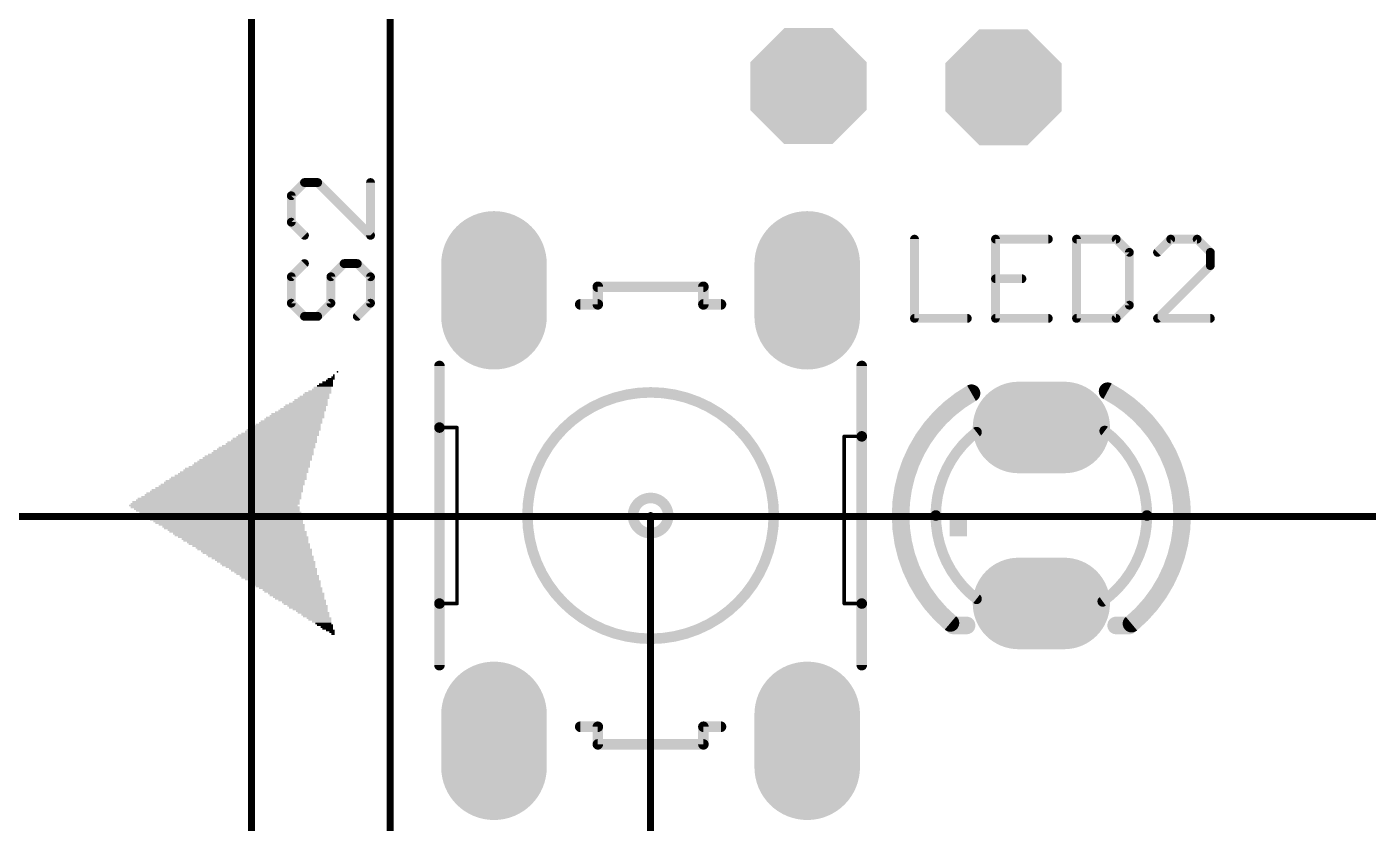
# Model space of a CAD drawing. Extents: x -10 to 70, y -21 to 116.
# Drawn here: x 0.96 to 20.32, y 20.26 to 31.75 of the extents above; entities that cross this region are included whole.
import ezdxf

# ---------------------------------------------------------------- set-up
doc = ezdxf.new("R2010")
doc.units = 0
for name, color, linetype in [('17', 82, 'CONTINUOUS'), ('21', 253, 'CONTINUOUS'), ('23', 7, 'CONTINUOUS'), ('25', 253, 'CONTINUOUS'), ('47', 253, 'CONTINUOUS')]:
    doc.layers.add(name, color=color, linetype=linetype)

# ---------------------------------------------------------------- blocks, each defined once
blk = doc.blocks.new('LONGP50')
at = {"const_width": 1}
blk.add_lwpolyline([(-0.25, 0), (0.25, 0)], dxfattribs=at)
at = {"const_width": 0.5}
for points in [[(-0.25, 0.25, 1), (-0.25, -0.25)], [(0.25, -0.25, 1), (0.25, 0.25)]]:
    blk.add_lwpolyline(points, format="xyb", dxfattribs=at)
blk = doc.blocks.new('RECT')
blk.add_solid([(-0.5, -0.5), (0.5, -0.5), (-0.5, 0.5), (0.5, 0.5)])
blk = doc.blocks.new('OCTAGONP')
at = {"const_width": 0.5}
blk.add_lwpolyline([(-0.25, -0.1036), (-0.25, 0.1036), (-0.1036, 0.25), (0.1036, 0.25), (0.25, 0.1036), (0.25, -0.1036), (0.1036, -0.25), (-0.1036, -0.25), (-0.25, -0.1036), (-0.25, 0.1036)], dxfattribs=at)

msp = doc.modelspace()

# ---------------------------------------------------------------- linework, layer by layer
at = {"layer": '21'}
for points, const_width in [([(10.7215, 28.0005), (9.1975, 28.0005)], 0.1524), ([(9.1975, 27.7465), (9.1975, 28.0005)], 0.1524), ([(10.7215, 28.0005), (10.7215, 27.7465)], 0.1524), ([(9.1975, 27.7465), (8.9435, 27.7465)], 0.1524), ([(10.7215, 27.7465), (10.9755, 27.7465)], 0.1524), ([(6.9115, 26.8575), (6.9115, 25.9685)], 0.1524), ([(13.0075, 25.8415), (13.0075, 26.8575)], 0.1524), ([(6.9115, 25.9685), (6.9115, 23.4285)], 0.1524), ([(7.1655, 25.9685), (6.9115, 25.9685)], 0.0508), ([(7.1655, 25.9685), (7.1655, 23.4285)], 0.0508), ([(12.7535, 25.8415), (12.7535, 23.4285)], 0.0508), ([(12.7535, 25.8415), (13.0075, 25.8415)], 0.0508), ([(13.0075, 23.4285), (13.0075, 25.8415)], 0.1524), ([(6.9115, 23.4285), (6.9115, 22.5395)], 0.1524), ([(6.9115, 23.4285), (7.1655, 23.4285)], 0.0508), ([(12.7535, 23.4285), (13.0075, 23.4285)], 0.0508), ([(13.0075, 22.5395), (13.0075, 23.4285)], 0.1524), ([(14.33, 23.1125), (14.5205, 23.1125)], 0.254), ([(16.6795, 23.1125), (16.87, 23.1125)], 0.254), ([(9.1975, 21.6505), (8.9435, 21.6505)], 0.1524), ([(9.1975, 21.3965), (9.1975, 21.6505)], 0.1524), ([(10.7215, 21.6505), (10.7215, 21.3965)], 0.1524), ([(10.7215, 21.6505), (10.9755, 21.6505)], 0.1524), ([(9.1975, 21.3965), (10.7215, 21.3965)], 0.1524)]:
    msp.add_lwpolyline(points, dxfattribs=dict(at, const_width=const_width))
for points, const_width in [([(9.1975, 28.0386, 1), (9.1975, 27.9624)], 0.0762), ([(9.2356, 28.0005, 1), (9.1594, 28.0005)], 0.0762), ([(10.7596, 28.0005, 1), (10.6834, 28.0005)], 0.0762), ([(10.7215, 27.9624, 1), (10.7215, 28.0386)], 0.0762), ([(8.9435, 27.7846, 1), (8.9435, 27.7084)], 0.0762), ([(9.1594, 27.7465, 1), (9.2356, 27.7465)], 0.0762), ([(9.1975, 27.7084, 1), (9.1975, 27.7846)], 0.0762), ([(10.7215, 27.7846, 1), (10.7215, 27.7084)], 0.0762), ([(10.6834, 27.7465, 1), (10.7596, 27.7465)], 0.0762), ([(10.9755, 27.7084, 1), (10.9755, 27.7846)], 0.0762), ([(6.9496, 26.8575, 1), (6.8734, 26.8575)], 0.0762), ([(13.0456, 26.8575, 1), (12.9694, 26.8575)], 0.0762), ([(9.9595, 22.9205, 1), (9.9595, 26.4765, 1), (9.9595, 22.9205)], 0.1524), ([(14.5918, 26.4643, 0.2691), (13.568, 24.7)], 0.254), ([(14.6233, 26.4092, 1), (14.5603, 26.5194)], 0.127), ([(17.632, 24.7, 0.277), (16.5562, 26.4929)], 0.254), ([(16.5861, 26.5489, 1), (16.5263, 26.4369)], 0.127), ([(6.9496, 25.9685, 1), (6.8734, 25.9685)], 0.0762), ([(6.8734, 25.9685, 1), (6.9496, 25.9685)], 0.0762), ([(6.9115, 25.9812, 1), (6.9115, 25.9558)], 0.0254), ([(7.1782, 25.9685, 1), (7.1528, 25.9685)], 0.0254), ([(7.1655, 25.9558, 1), (7.1655, 25.9812)], 0.0254), ([(14.6644, 25.903, 0.2315), (14.076, 24.7)], 0.1524), ([(14.6878, 25.8729, 1), (14.641, 25.9331)], 0.0762), ([(17.124, 24.7, 0.2361), (16.5144, 25.9192)], 0.1524), ([(16.5373, 25.9497, 1), (16.4915, 25.8887)], 0.0762), ([(12.7662, 25.8415, 1), (12.7408, 25.8415)], 0.0254), ([(12.7535, 25.8542, 1), (12.7535, 25.8288)], 0.0254), ([(13.0456, 25.8415, 1), (12.9694, 25.8415)], 0.0762), ([(12.9694, 25.8415, 1), (13.0456, 25.8415)], 0.0762), ([(13.0075, 25.8288, 1), (13.0075, 25.8542)], 0.0254), ([(9.9595, 24.4445, 1), (9.9595, 24.9525, 1), (9.9595, 24.4445)], 0.1524), ([(13.568, 24.7, 0.2206), (14.2874, 23.1488)], 0.254), ([(13.6315, 24.7, 1), (13.5045, 24.7)], 0.127), ([(16.9009, 23.139, 0.2226), (17.632, 24.7)], 0.254), ([(17.6955, 24.7, 1), (17.5685, 24.7)], 0.127), ([(13.5045, 24.7, 1), (13.6315, 24.7)], 0.127), ([(14.076, 24.7, 0.2315), (14.6644, 23.497)], 0.1524), ([(14.1141, 24.7, 1), (14.0379, 24.7)], 0.0762), ([(14.0379, 24.7, 1), (14.1141, 24.7)], 0.0762), ([(16.4858, 23.4599, 0.2422), (17.124, 24.7)], 0.1524), ([(17.1621, 24.7, 1), (17.0859, 24.7)], 0.0762), ([(17.0859, 24.7, 1), (17.1621, 24.7)], 0.0762), ([(17.5685, 24.7, 1), (17.6955, 24.7)], 0.127), ([(6.9496, 23.4285, 1), (6.8734, 23.4285)], 0.0762), ([(6.8734, 23.4285, 1), (6.9496, 23.4285)], 0.0762), ([(6.9115, 23.4412, 1), (6.9115, 23.4158)], 0.0254), ([(7.1528, 23.4285, 1), (7.1782, 23.4285)], 0.0254), ([(7.1655, 23.4158, 1), (7.1655, 23.4412)], 0.0254), ([(12.7535, 23.4412, 1), (12.7535, 23.4158)], 0.0254), ([(12.7408, 23.4285, 1), (12.7662, 23.4285)], 0.0254), ([(13.0456, 23.4285, 1), (12.9694, 23.4285)], 0.0762), ([(12.9694, 23.4285, 1), (13.0456, 23.4285)], 0.0762), ([(13.0075, 23.4158, 1), (13.0075, 23.4412)], 0.0254), ([(14.641, 23.4669, 1), (14.6878, 23.5271)], 0.0762), ([(16.4637, 23.4909, 1), (16.5079, 23.4289)], 0.0762), ([(14.2464, 23.1003, 1), (14.3284, 23.1973)], 0.127), ([(14.33, 23.176, 1), (14.33, 23.049)], 0.127), ([(14.5205, 23.049, 1), (14.5205, 23.176)], 0.127), ([(16.6795, 23.176, 1), (16.6795, 23.049)], 0.127), ([(16.8602, 23.1878, 1), (16.9416, 23.0902)], 0.127), ([(16.87, 23.049, 1), (16.87, 23.176)], 0.127), ([(6.8734, 22.5395, 1), (6.9496, 22.5395)], 0.0762), ([(12.9694, 22.5395, 1), (13.0456, 22.5395)], 0.0762), ([(8.9435, 21.6886, 1), (8.9435, 21.6124)], 0.0762), ([(9.2356, 21.6505, 1), (9.1594, 21.6505)], 0.0762), ([(9.1975, 21.6124, 1), (9.1975, 21.6886)], 0.0762), ([(10.7596, 21.6505, 1), (10.6834, 21.6505)], 0.0762), ([(10.7215, 21.6886, 1), (10.7215, 21.6124)], 0.0762), ([(10.9755, 21.6124, 1), (10.9755, 21.6886)], 0.0762), ([(9.1975, 21.4346, 1), (9.1975, 21.3584)], 0.0762), ([(9.1594, 21.3965, 1), (9.2356, 21.3965)], 0.0762), ([(10.6834, 21.3965, 1), (10.7596, 21.3965)], 0.0762), ([(10.7215, 21.3584, 1), (10.7215, 21.4346)], 0.0762)]:
    msp.add_lwpolyline(points, format="xyb", dxfattribs=dict(at, const_width=const_width))
at = {"layer": '23'}
for p in [(5.438, 26.7735), (9.9595, 24.6985), (14.4, 24.65), (15.6, 24.7)]:
    msp.add_point(p, dxfattribs=at)
at = {"layer": '25', "const_width": 0.127}
for points in [[(4.9632, 29.5053), (4.7725, 29.3146)], [(5.1539, 29.5053), (4.9632, 29.5053)], [(5.9165, 28.7426), (5.1539, 29.5053)], [(5.9165, 29.5053), (5.9165, 28.7426)], [(4.7725, 29.3146), (4.7725, 28.9333)], [(4.7725, 28.9333), (4.9632, 28.7426)], [(13.7685, 28.6885), (13.7685, 27.5445)], [(15.7005, 28.6885), (14.9379, 28.6885)], [(14.9379, 28.6885), (14.9379, 27.5445)], [(16.1073, 28.6885), (16.1073, 27.5445)], [(16.6793, 28.6885), (16.1073, 28.6885)], [(16.8699, 28.4978), (16.6793, 28.6885)], [(17.4674, 28.6885), (17.2767, 28.4978)], [(17.8487, 28.6885), (17.4674, 28.6885)], [(18.0393, 28.4978), (17.8487, 28.6885)], [(16.8699, 27.7352), (16.8699, 28.4978)], [(18.0393, 28.3072), (18.0393, 28.4978)], [(4.9632, 28.3359), (4.7725, 28.1452)], [(5.3445, 28.1452), (5.5352, 28.3359)], [(5.5352, 28.3359), (5.7258, 28.3359)], [(5.7258, 28.3359), (5.9165, 28.1452)], [(17.2767, 27.5445), (18.0393, 28.3072)], [(4.7725, 28.1452), (4.7725, 27.7639)], [(5.3445, 27.7639), (5.3445, 28.1452)], [(5.9165, 28.1452), (5.9165, 27.7639)], [(14.9379, 28.1165), (15.3192, 28.1165)], [(4.7725, 27.7639), (4.9632, 27.5732)], [(5.1539, 27.5732), (5.3445, 27.7639)], [(5.9165, 27.7639), (5.7258, 27.5732)], [(16.6793, 27.5445), (16.8699, 27.7352)], [(4.9632, 27.5732), (5.1539, 27.5732)], [(13.7685, 27.5445), (14.5312, 27.5445)], [(14.9379, 27.5445), (15.7005, 27.5445)], [(16.1073, 27.5445), (16.6793, 27.5445)], [(18.0393, 27.5445), (17.2767, 27.5445)]]:
    msp.add_lwpolyline(points, dxfattribs=at)
at = {"layer": '25', "const_width": 0.0635}
for points in [[(4.9632, 29.537, 1), (4.9632, 29.4735)], [(4.9856, 29.4828, 1), (4.9407, 29.5277)], [(5.1763, 29.5277, 1), (5.1314, 29.4828)], [(5.1539, 29.4735, 1), (5.1539, 29.537)], [(5.9482, 29.5053, 1), (5.8848, 29.5053)], [(4.8043, 29.3146, 1), (4.7408, 29.3146)], [(4.7501, 29.337, 1), (4.795, 29.2921)], [(4.795, 28.9557, 1), (4.7501, 28.9108)], [(4.7408, 28.9333, 1), (4.8043, 28.9333)], [(4.9407, 28.7201, 1), (4.9856, 28.7651)], [(5.8848, 28.7426, 1), (5.9482, 28.7426)], [(5.894, 28.7201, 1), (5.939, 28.7651)], [(13.8003, 28.6885, 1), (13.7368, 28.6885)], [(14.9696, 28.6885, 1), (14.9061, 28.6885)], [(14.9379, 28.7202, 1), (14.9379, 28.6567)], [(15.7005, 28.6567, 1), (15.7005, 28.7202)], [(16.139, 28.6885, 1), (16.0755, 28.6885)], [(16.1073, 28.7202, 1), (16.1073, 28.6567)], [(16.7017, 28.7109, 1), (16.6568, 28.666)], [(16.6793, 28.6567, 1), (16.6793, 28.7202)], [(17.4674, 28.7202, 1), (17.4674, 28.6567)], [(17.4898, 28.666, 1), (17.4449, 28.7109)], [(17.8711, 28.7109, 1), (17.8262, 28.666)], [(17.8487, 28.6567, 1), (17.8487, 28.7202)], [(16.9017, 28.4978, 1), (16.8382, 28.4978)], [(16.8475, 28.4754, 1), (16.8924, 28.5203)], [(17.2542, 28.5203, 1), (17.2991, 28.4754)], [(18.0711, 28.4978, 1), (18.0076, 28.4978)], [(18.0169, 28.4754, 1), (18.0618, 28.5203)], [(4.9856, 28.3134, 1), (4.9407, 28.3583)], [(5.5352, 28.3676, 1), (5.5352, 28.3041)], [(5.5576, 28.3134, 1), (5.5127, 28.3583)], [(5.7483, 28.3583, 1), (5.7034, 28.3134)], [(5.7258, 28.3041, 1), (5.7258, 28.3676)], [(18.0076, 28.3072, 1), (18.0711, 28.3072)], [(18.0618, 28.2847, 1), (18.0169, 28.3296)], [(4.8043, 28.1452, 1), (4.7408, 28.1452)], [(4.7501, 28.1676, 1), (4.795, 28.1227)], [(5.3763, 28.1452, 1), (5.3128, 28.1452)], [(5.3221, 28.1676, 1), (5.367, 28.1227)], [(5.9482, 28.1452, 1), (5.8848, 28.1452)], [(5.894, 28.1227, 1), (5.939, 28.1676)], [(14.9379, 28.1482, 1), (14.9379, 28.0847)], [(15.3192, 28.0847, 1), (15.3192, 28.1482)], [(4.795, 27.7863, 1), (4.7501, 27.7414)], [(4.7408, 27.7639, 1), (4.8043, 27.7639)], [(5.3128, 27.7639, 1), (5.3763, 27.7639)], [(5.367, 27.7414, 1), (5.3221, 27.7863)], [(5.8848, 27.7639, 1), (5.9482, 27.7639)], [(5.939, 27.7414, 1), (5.894, 27.7863)], [(16.8382, 27.7352, 1), (16.9017, 27.7352)], [(16.8924, 27.7127, 1), (16.8475, 27.7576)], [(4.9632, 27.605, 1), (4.9632, 27.5415)], [(4.9407, 27.5508, 1), (4.9856, 27.5957)], [(5.1314, 27.5957, 1), (5.1763, 27.5508)], [(5.1539, 27.5415, 1), (5.1539, 27.605)], [(5.7034, 27.5957, 1), (5.7483, 27.5508)], [(13.7685, 27.5763, 1), (13.7685, 27.5128)], [(13.7368, 27.5445, 1), (13.8003, 27.5445)], [(14.5312, 27.5128, 1), (14.5312, 27.5763)], [(14.9379, 27.5763, 1), (14.9379, 27.5128)], [(14.9061, 27.5445, 1), (14.9696, 27.5445)], [(15.7005, 27.5128, 1), (15.7005, 27.5763)], [(16.1073, 27.5763, 1), (16.1073, 27.5128)], [(16.0755, 27.5445, 1), (16.139, 27.5445)], [(16.6568, 27.567, 1), (16.7017, 27.522)], [(16.6793, 27.5128, 1), (16.6793, 27.5763)], [(17.2542, 27.567, 1), (17.2991, 27.522)], [(17.2767, 27.5763, 1), (17.2767, 27.5128)], [(18.0393, 27.5128, 1), (18.0393, 27.5763)]]:
    msp.add_lwpolyline(points, format="xyb", dxfattribs=at)
at = {"layer": '47', "const_width": 0.1}
for points in [[(6.1995, 10.08), (6.1995, 115)], [(4.1995, 55.33), (4.1995, -8.5)], [(25.2495, 24.685), (-4, 24.685)], [(25.2495, 24.685), (-4, 24.685)], [(9.9595, 24.6985), (9.9595, -8.5)]]:
    msp.add_lwpolyline(points, dxfattribs=at)
at = {"layer": '47', "const_width": 0.05}
msp.add_lwpolyline([(9.9845, 24.6985, 1), (9.9345, 24.6985)], format="xyb", dxfattribs=at)

# ---------------------------------------------------------------- block references
at = {"layer": '17'}
for name, p, xscale, yscale, rotation in [('OCTAGONP', (12.2385, 30.898), 1.6764, 1.6764, 90), ('OCTAGONP', (12.2385, 30.898), 1.6764, 1.6764, 90), ('OCTAGONP', (15.0525, 30.88), 1.6764, 1.6764, 270), ('OCTAGONP', (15.0525, 30.88), 1.6764, 1.6764, 270), ('LONGP50', (7.6989, 27.9497), 1.524, 1.524, 90), ('LONGP50', (7.6989, 27.9497), 1.524, 1.524, 90), ('LONGP50', (12.2201, 27.9497), 1.524, 1.524, 90), ('LONGP50', (12.2201, 27.9497), 1.524, 1.524, 90), ('LONGP50', (7.6989, 21.4473), 1.524, 1.524, 90), ('LONGP50', (7.6989, 21.4473), 1.524, 1.524, 90), ('LONGP50', (12.2201, 21.4473), 1.524, 1.524, 90), ('LONGP50', (12.2201, 21.4473), 1.524, 1.524, 90)]:
    msp.add_blockref(name, p, dxfattribs=dict(at, xscale=xscale, yscale=yscale, rotation=rotation))
at = {"layer": '17', "xscale": 1.3208, "yscale": 1.3208}
for p in [(15.6, 25.97), (15.6, 25.97), (15.6, 23.43), (15.6, 23.43)]:
    msp.add_blockref('LONGP50', p, dxfattribs=at)
at = {"layer": '21', "rotation": 180}
for p, xscale, yscale in [((5.3872, 26.7227), 0.0254, 0.0254), ((5.2094, 26.5195), 0.2794, 0.0254), ((5.2221, 26.5449), 0.254, 0.0254), ((5.2602, 26.5703), 0.2286, 0.0254), ((5.2729, 26.5957), 0.2032, 0.0254), ((5.2983, 26.6211), 0.1524, 0.0254), ((5.3237, 26.6465), 0.1016, 0.0254), ((5.3491, 26.6719), 0.1016, 0.0254), ((5.3745, 26.6973), 0.0508, 0.0254), ((5.0443, 26.3417), 0.508, 0.0254), ((5.057, 26.3671), 0.4826, 0.0254), ((5.0951, 26.3925), 0.4572, 0.0254), ((5.1078, 26.4179), 0.4318, 0.0254), ((5.1332, 26.4433), 0.381, 0.0254), ((5.1586, 26.4687), 0.381, 0.0254), ((5.184, 26.4941), 0.3302, 0.0254), ((4.8538, 26.1385), 0.7874, 0.0254), ((4.8665, 26.1639), 0.762, 0.0254), ((4.8919, 26.1893), 0.7112, 0.0254), ((4.93, 26.2147), 0.6858, 0.0254), ((4.9427, 26.2401), 0.6604, 0.0254), ((4.9681, 26.2655), 0.6096, 0.0254), ((4.9935, 26.2909), 0.6096, 0.0254), ((5.0189, 26.3163), 0.5588, 0.0254), ((4.6633, 25.9353), 1.0668, 0.0254), ((4.6887, 25.9607), 1.016, 0.0254), ((4.7014, 25.9861), 0.9906, 0.0254), ((4.7268, 26.0115), 0.9398, 0.0254), ((4.7649, 26.0369), 0.9144, 0.0254), ((4.7776, 26.0623), 0.889, 0.0254), ((4.803, 26.0877), 0.8382, 0.0254), ((4.8284, 26.1131), 0.8382, 0.0254), ((4.4982, 25.7575), 1.2954, 0.0254), ((4.5236, 25.7829), 1.2446, 0.0254), ((4.5363, 25.8083), 1.2192, 0.0254), ((4.5617, 25.8337), 1.1684, 0.0254), ((4.5871, 25.8591), 1.1684, 0.0254), ((4.6125, 25.8845), 1.1176, 0.0254), ((4.6379, 25.9099), 1.0668, 0.0254), ((4.295, 25.5543), 1.5494, 0.0254), ((4.3331, 25.5797), 1.524, 0.0254), ((4.3585, 25.6051), 1.4732, 0.0254), ((4.3712, 25.6305), 1.4478, 0.0254), ((4.3966, 25.6559), 1.397, 0.0254), ((4.422, 25.6813), 1.397, 0.0254), ((4.4474, 25.7067), 1.3462, 0.0254), ((4.4728, 25.7321), 1.2954, 0.0254), ((4.1299, 25.3765), 1.778, 0.0254), ((4.168, 25.4019), 1.7526, 0.0254), ((4.1934, 25.4273), 1.7018, 0.0254), ((4.2061, 25.4527), 1.6764, 0.0254), ((4.2315, 25.4781), 1.6256, 0.0254), ((4.2569, 25.5035), 1.6256, 0.0254), ((4.2823, 25.5289), 1.5748, 0.0254), ((3.9521, 25.1733), 2.032, 0.0254), ((3.9648, 25.1987), 2.0066, 0.0254), ((4.0029, 25.2241), 1.9812, 0.0254), ((4.0156, 25.2495), 1.9558, 0.0254), ((4.041, 25.2749), 1.905, 0.0254), ((4.0664, 25.3003), 1.8542, 0.0254), ((4.0918, 25.3257), 1.8542, 0.0254), ((4.1172, 25.3511), 1.8034, 0.0254), ((3.7616, 24.9701), 2.3114, 0.0254), ((3.787, 24.9955), 2.2606, 0.0254), ((3.7997, 25.0209), 2.2352, 0.0254), ((3.8378, 25.0463), 2.2098, 0.0254), ((3.8505, 25.0717), 2.1844, 0.0254), ((3.8759, 25.0971), 2.1336, 0.0254), ((3.9013, 25.1225), 2.0828, 0.0254), ((3.9267, 25.1479), 2.0828, 0.0254), ((3.6473, 24.8431), 2.4384, 0.0254), ((3.6727, 24.8685), 2.4384, 0.0254), ((3.6727, 24.8177), 2.4384, 0.0254), ((3.6854, 24.8939), 2.413, 0.0254), ((3.6981, 24.7923), 2.3876, 0.0254), ((3.7108, 24.9193), 2.3622, 0.0254), ((3.7362, 24.9447), 2.3622, 0.0254), ((3.7108, 24.7669), 2.3622, 0.0254), ((3.7489, 24.7415), 2.3368, 0.0254), ((3.7616, 24.7161), 2.3114, 0.0254), ((3.787, 24.6907), 2.2606, 0.0254), ((3.8124, 24.6653), 2.2098, 0.0254), ((3.8378, 24.6399), 2.2098, 0.0254), ((3.8632, 24.6145), 2.159, 0.0254), ((3.8759, 24.5891), 2.1336, 0.0254), ((14.4, 24.525), 0.25, 0.25), ((3.914, 24.5637), 2.1082, 0.0254), ((3.9394, 24.5383), 2.0574, 0.0254), ((3.9521, 24.5129), 2.032, 0.0254), ((3.9775, 24.4875), 1.9812, 0.0254), ((4.0029, 24.4621), 1.9812, 0.0254), ((4.0283, 24.4367), 1.9304, 0.0254), ((4.041, 24.4113), 1.905, 0.0254), ((4.0791, 24.3859), 1.8796, 0.0254), ((4.1045, 24.3605), 1.8288, 0.0254), ((4.1172, 24.3351), 1.8034, 0.0254), ((4.1426, 24.3097), 1.7526, 0.0254), ((4.168, 24.2843), 1.7526, 0.0254), ((4.1934, 24.2589), 1.7018, 0.0254), ((4.2188, 24.2335), 1.651, 0.0254), ((4.2442, 24.2081), 1.651, 0.0254), ((4.2696, 24.1827), 1.6002, 0.0254), ((4.2823, 24.1573), 1.5748, 0.0254), ((4.3077, 24.1319), 1.524, 0.0254), ((4.3331, 24.1065), 1.524, 0.0254), ((4.3585, 24.0811), 1.4732, 0.0254), ((4.3839, 24.0557), 1.4224, 0.0254), ((4.4093, 24.0303), 1.4224, 0.0254), ((4.4347, 24.0049), 1.3716, 0.0254), ((4.4474, 23.9795), 1.3462, 0.0254), ((4.4728, 23.9541), 1.2954, 0.0254), ((4.5109, 23.9287), 1.27, 0.0254), ((4.5236, 23.9033), 1.2446, 0.0254), ((4.549, 23.8779), 1.1938, 0.0254), ((4.5617, 23.8525), 1.1684, 0.0254), ((4.5998, 23.8271), 1.143, 0.0254), ((4.6125, 23.8017), 1.1176, 0.0254), ((4.6379, 23.7763), 1.0668, 0.0254), ((4.676, 23.7509), 1.0414, 0.0254), ((4.6887, 23.7255), 1.016, 0.0254), ((4.7141, 23.7001), 0.9652, 0.0254), ((4.7268, 23.6747), 0.9398, 0.0254), ((4.7649, 23.6493), 0.9144, 0.0254), ((4.7903, 23.6239), 0.8636, 0.0254), ((4.803, 23.5985), 0.8382, 0.0254), ((4.8411, 23.5731), 0.8128, 0.0254), ((4.8538, 23.5477), 0.7874, 0.0254), ((4.8792, 23.5223), 0.7366, 0.0254), ((4.8919, 23.4969), 0.7112, 0.0254), ((4.93, 23.4715), 0.6858, 0.0254), ((4.9554, 23.4461), 0.635, 0.0254), ((4.9681, 23.4207), 0.6096, 0.0254), ((5.0062, 23.3953), 0.5842, 0.0254), ((5.0189, 23.3699), 0.5588, 0.0254), ((5.0443, 23.3445), 0.508, 0.0254), ((5.0697, 23.3191), 0.4572, 0.0254), ((5.0951, 23.2937), 0.4572, 0.0254), ((5.1205, 23.2683), 0.4064, 0.0254), ((5.1332, 23.2429), 0.381, 0.0254), ((5.1713, 23.2175), 0.3556, 0.0254), ((5.184, 23.1921), 0.3302, 0.0254), ((5.2094, 23.1667), 0.2794, 0.0254), ((5.2348, 23.1413), 0.2286, 0.0254), ((5.2602, 23.1159), 0.2286, 0.0254), ((5.2856, 23.0905), 0.1778, 0.0254), ((5.2983, 23.0651), 0.1524, 0.0254), ((5.3364, 23.0397), 0.127, 0.0254), ((5.3618, 23.0143), 0.0762, 0.0254), ((5.3745, 22.9889), 0.0508, 0.0254)]:
    msp.add_blockref('RECT', p, dxfattribs=dict(at, xscale=xscale, yscale=yscale))

doc.saveas('drawing.dxf')
